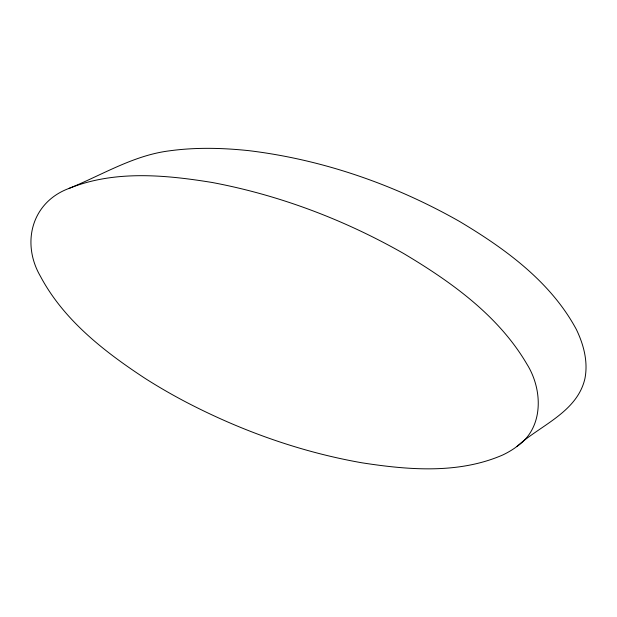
<?xml version="1.0" encoding="UTF-8"?>
<svg xmlns="http://www.w3.org/2000/svg" width="617" height="617" viewBox="0 0 617 617"><rect width="100%" height="100%" fill="white"/><g stroke="black" fill="none" stroke-linecap="round" stroke-linejoin="round"><path stroke-width="0.93" d="M516.737 446.615C544.047 428.198 542.945 389.643 526.887 364.084C498.436 315.511 451.073 281.799 403.611 253.494C344.147 219.644 279.254 195.072 211.955 182.447C164.909 174.819 114.315 170.076 69.058 188.401C31.529 202.229 21.109 243.183 40.467 276.362C63.752 320.154 104.25 351.567 144.949 378.298A596.716 344.51 0 0 0 185.578 401.844C240.877 430.697 300.34 451.976 361.832 462.781C408.315 469.984 458.5 474.218 502.755 454.976A89.65 51.759 0 0 0 516.737 446.615C539.813 425.452 577.119 412.426 584.916 378.637C588.248 361.793 583.682 344.625 576.363 329.447C550.634 281.599 504.984 248.566 459.295 221.31C394.502 184.576 322.699 159.564 248.643 150.633C222.29 147.872 195.604 147.216 169.305 150.856C133.365 155.361 102.06 175.051 69.058 188.401"/></g></svg>
